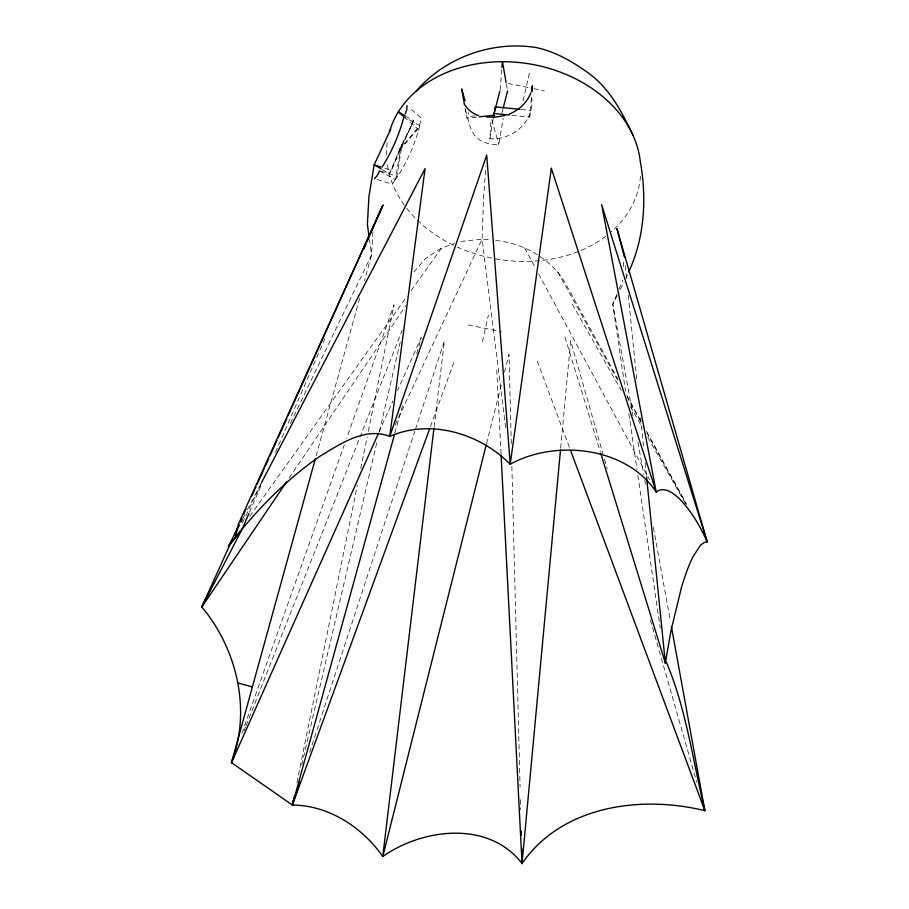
<?xml version="1.0" encoding="UTF-8"?>
<svg xmlns="http://www.w3.org/2000/svg" width="909" height="909" viewBox="0 0 909 909"><rect width="100%" height="100%" fill="white"/><g stroke="black" fill="none" stroke-linecap="round" stroke-linejoin="round"><path stroke-width="0.68" stroke-dasharray="4.54 3.41" d="M505.643 427.662L482.111 239.124L483.656 196.753L485.895 166.222M531.538 96.899C535.515 120.715 512.631 140.736 489.894 138.725L490.928 119.783M372.849 231.92L371.576 254.986L364.407 280.961M623.472 266.598L623.767 261.178M500.132 89.991L501.859 68.777M511.915 115.284L529.686 117.068L531.47 97.047M560.671 448.148L570.647 340.773L602.94 453.818M434.104 426.98L444.365 341.068L415.208 430.082M529.686 117.068L530.083 114.023M379.587 170.835L395.46 179.732L400.71 147.917L419.81 125.692L405.153 117.477M377.167 179.539L391.836 184.072L393.461 182.686L396.915 176.198L402.176 144.383L391.495 170.233L383.496 167.756M489.894 138.725L493.155 119.329M465.397 109.659C468.828 119.92 469.305 133.078 479.304 139.634C484.997 143.497 492.008 144.906 498.791 144.588L503.222 118.261M296.879 782.797L357.339 485.395M360.737 468.714L367.225 436.752M368.361 431.196L394.063 304.731L346.67 438.229M529.379 73.163L523.016 101.126M482.372 341.682L488.406 315.173M301.708 764.923L377.451 439.865M379.383 431.57L400.971 338.898M486.52 443.706L502.086 381.78M504.506 372.145L509.006 354.26L511.324 445.046M501.916 113.114L502.916 109.194M419.81 125.692C414.731 144.861 406.607 163.302 395.46 179.732M316.127 455.932L359.884 297.368M394.87 433.116L402.789 404.403M416.731 353.806L421.253 337.398L397.528 390.552M309.594 752.436L414.765 431.434M241.908 733.279L344.295 444.91M430.468 426.56L454.295 361.271M243.964 731.018L245.532 727.064M246.044 725.746L402.119 330.331M382.416 169.653L389.472 173.744L400.153 147.894L413.652 120.761L406.584 116.67M616.972 294.096L612.791 304.22L625.528 391.12M619.063 289.028L622.722 280.177M627.574 274.654L624.631 280.915M413.652 120.761L389.472 173.744M249.464 512.221L261.906 483.599M275.484 452.375L325.808 336.58M412.254 124.135L398.756 151.258L417.845 129.044L420.844 121.386L420.856 117.818L408.936 107.319M379.019 432.048L392.904 400.926M395.154 424.878L482.111 239.124L490.258 239.942M242.408 522.834L260.86 484.565M290.391 423.344L371.576 254.986L369.486 239.669M617.154 295.63L612.791 304.22L633.084 415.833M620.268 289.494L624.017 282.142M242.839 518.505L244.805 514.733M247.43 509.699L260.542 484.531M289.073 478.123L405.687 305.89M249.816 516.267L407.039 296.345M411.163 290.585L441.615 247.987L454.466 243.601M413.936 271.996L425.594 258.417L441.615 247.987M474.987 115.852L469.419 116.454L468.317 112.523M476.566 117.102L466.84 118.147L465.135 108.41M460.886 241.408L482.111 239.124M521.232 109.466L530.799 110.421M495.678 240.487C525.209 243.407 554.081 260.485 567.659 287.414L618.029 379.269M508.063 83.446L532.685 88.423M468.192 324.922L501.268 331.66M533.969 88.696L544.332 90.843M380.916 171.244L396.915 176.198M403.937 116.795L417.845 129.044M572.375 304.333L621.279 390.484M630.357 406.482L642.231 427.412M647.81 437.252L685.534 503.711M557.603 271.655L617.984 380.735M626.903 396.847L640.629 421.64M646.81 432.786L685.92 503.438M626.869 395.404L641.163 421.469M646.606 431.4L686.772 504.631M524.561 247.793L535.31 267.735M538.673 273.973L649.503 479.657M537.242 361.066L569.977 448.864M564.932 337.057L600.349 452.034M604.496 459.272L607.223 468.805M650.401 619.995L696.703 782.081M491.803 119.704L498.791 144.588M637.902 442.342L643.742 474.43M644.754 480.009L645.515 484.202M653.378 527.447L670.376 620.927M506.358 83.946L507.336 89.514M628.812 413.55L637.016 469.612M637.845 475.214L660.218 627.994M625.278 265.667L626.551 278.347M628.267 295.255L636.789 379.803M640.629 417.845L643.47 446.035M645.174 462.942L646.447 475.623M496.746 369.929L501.041 453.614M511.869 466.328L520.084 786.944M520.403 799.715L520.664 809.646M640.493 176.346A127.851 98.933 9.6 0 1 611.064 231.954M605.814 236.215A127.851 98.933 9.6 0 1 494.337 258.622M491.633 258.088A127.851 98.933 9.6 0 1 454.807 245.85M453.534 245.237A127.851 98.933 9.6 0 1 405.198 206.298M404.369 205.173A127.851 98.933 9.6 0 1 387.132 163.211M386.495 155.007A127.851 98.933 9.6 0 1 387.177 142.679"/><path stroke-width="1.36" d="M531.833 91.491L532.39 85.73L531.754 91.604M501.973 67.357L502.438 61.698L506.108 82.56M315.366 458.67L231.488 762.651L292.368 805.033C328.831 805.34 362.327 827.213 382.769 856.528C423.105 828.156 488.883 820.293 522.039 863.55L560.535 449.569M433.934 428.389L382.769 856.528L486.179 445.08M501.109 455.034L522.039 863.55C561.807 805.647 640.959 794.932 704.873 810.68C692.953 761.128 686.261 709.054 666.32 662.07L665.354 663.036L671.047 630.335L681.477 587.441A85.503 16.18 -78.9 0 1 692.919 556.853L700.385 545.377L703.896 542.605L707.191 541.866L616.95 228.636L624.426 257.213M493.394 117.943L495.257 106.864L519.868 109.33M429.491 429.23L292.368 805.033L293.209 800.863M239.567 524.8L228.42 546.195L235.226 538.094L238.374 524.22L382.928 205.161L369.918 235.09M299.879 782.104L292.368 805.033L294.3 796.739M499.802 91.298L494.132 113.5L509.176 115.011M503.245 107.887L507.574 90.9M403.937 116.795C399.278 134.555 391.859 151.61 382.064 167.142M292.368 805.033L394.495 434.479M234.806 753.311L231.488 762.651L378.439 433.343M405.255 113.841L406.937 109.137L406.948 105.569M234.079 756.061L231.488 762.651C251.463 710.565 237.158 649.094 201.809 607.007L231.511 541.116M628.642 272.075C644.651 237.828 646.89 198.128 640.254 161.257A127.851 98.933 9.6 0 0 521.664 62.801A127.851 98.933 9.6 0 0 389.393 132.055M286.699 481.645L201.809 607.007L242.112 529.14L248.907 513.528M363.702 249.396L365.963 244.191M367.088 241.589L368.781 237.692M530.811 92.809C527.186 102.615 518.937 110.205 509.335 114.068M390.79 129.033L374.167 164.87L368.918 196.662L367.395 224.353L369.111 236.885M234.431 534.651L237.919 526.902M240.828 520.437L241.999 517.857M243.748 513.983L246.078 508.813M251.895 495.894L255.974 486.849M257.133 484.258L264.121 468.76M265.292 466.169L268.78 458.42M269.95 455.829L276.938 440.331M278.097 437.74L286.835 418.367M288.005 415.777L382.928 205.161M379.587 170.835L377.155 175.732L374.497 178.709M201.809 607.007L212.274 585.328M240.874 522.289L242.18 519.766M261.19 483.27L425.071 168.608L389.756 436.4C365.066 426.662 339.943 444.171 319.57 456.5C284.415 481.02 254.44 512.301 228.42 546.195M242.112 529.14L235.226 538.094M416.152 91.161C445.308 57.29 492.621 40.348 536.617 47.643C555.774 51.824 572.738 61.732 588.475 73.106C609.894 88.525 621.995 112.171 633.05 135.43M504.938 115.557L495.735 117.079L486.69 117.068M479.35 116.806L494.632 115.17M237.772 682.92L252.372 686.954M380.837 166.938L374.167 164.87L381.235 168.972M478.543 115.545C472.566 113.58 467.249 109.5 464.272 103.899M405.414 115.988L398.347 111.887L403.312 116.261M570.477 450.194L704.873 810.68L671.387 626.506M600.758 453.386L665.354 663.036L646.594 477.032M701.759 799.784L704.873 810.68M465.01 100.729L461.704 88.946L464.397 104.24M664.536 657.434L665.354 663.036M521.209 830.917L521.312 835.178M521.641 847.949L522.039 863.55M551.354 168.313L510.21 464.249C480.009 433.468 430.355 418.572 389.756 436.4L486.713 155.121L510.21 464.249C555.41 439.183 626.46 446.785 656.23 492.133C663.922 485.565 673.785 493.417 679.546 498.927C691.59 511.165 700.123 526.345 707.191 541.866L601.644 204.65L656.23 492.133L551.354 168.313"/></g></svg>
